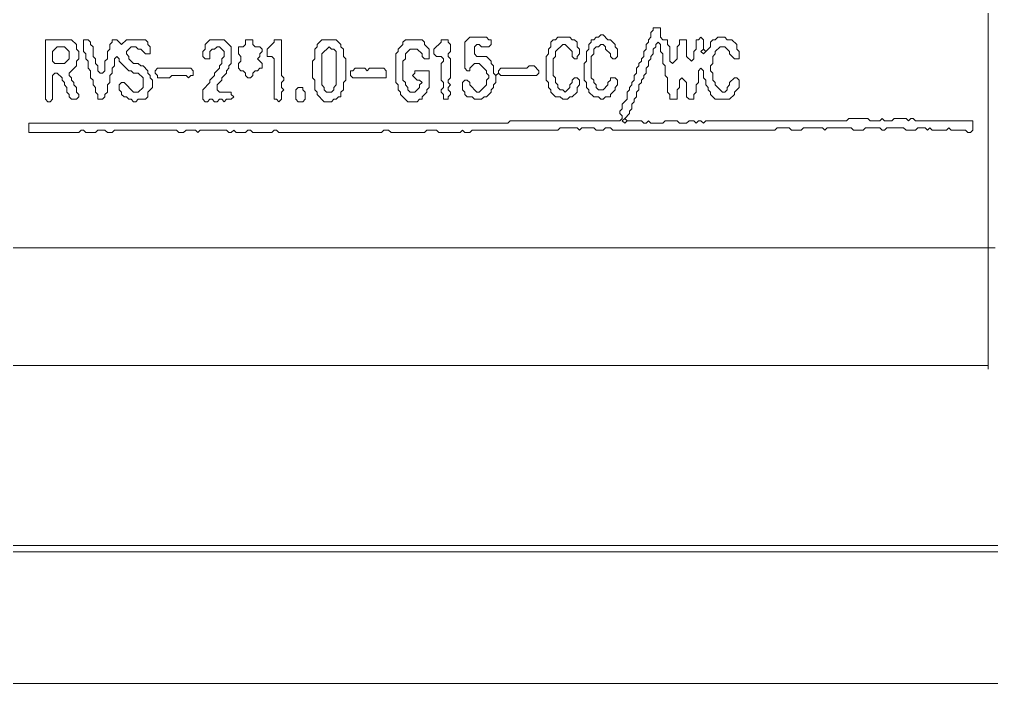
# Model space of a CAD drawing. Header units: millimetres. Extents: x 4 to 412, y 4 to 290.
# Drawn here: x 70.51 to 106.22, y 3.67 to 28.07 of the extents above; entities that cross this region are included whole.
import ezdxf

# ---------------------------------------------------------------- set-up
doc = ezdxf.new("R2010")
doc.units = ezdxf.units.MM
doc.layers.add('TRACE_STRAIGHT', color=5, linetype='Continuous', lineweight=0)
doc.layers.add('TRACE_TEXT_SYMBOL', color=6, linetype='Continuous', lineweight=0)

msp = doc.modelspace()

# ---------------------------------------------------------------- linework, layer by layer
at = {"layer": 'TRACE_STRAIGHT', "color": 5}
for p, q in [((106.095, 50.957), (106.095, 15.217)), ((27.849, 19.674), (106.344, 19.674)), ((27.94, 15.358), (106.095, 15.358)), ((14.286, 8.735), (129.008, 8.735)), ((11.474, 8.513), (389.542, 8.513)), ((3.784, 3.668), (411.948, 3.668))]:
    msp.add_line(p, q, dxfattribs=at)
at = {"layer": 'TRACE_TEXT_SYMBOL', "color": 6}
for points in [[(93.792, 27.761), (93.792, 27.673), (93.705, 27.586), (93.705, 27.411), (93.617, 27.323), (93.617, 27.236), (93.529, 27.148), (93.529, 26.973), (93.442, 26.885), (93.442, 26.71), (93.354, 26.623), (93.354, 26.535), (93.267, 26.447), (93.267, 26.36), (93.179, 26.272), (93.179, 26.097), (93.092, 26.01), (93.092, 25.834), (93.004, 25.747), (93.004, 25.659), (92.916, 25.572), (92.916, 25.484), (92.829, 25.397), (92.829, 25.134), (92.654, 24.959), (92.654, 24.784), (92.566, 24.696), (92.566, 24.608), (92.654, 24.521), (92.654, 24.433), (92.566, 24.346), (88.538, 24.346), (88.45, 24.258), (70.848, 24.258), (70.848, 23.908), (72.687, 23.908), (72.774, 23.995), (72.862, 23.995), (72.949, 23.908), (73.3, 23.908), (73.387, 23.995), (73.65, 23.995), (73.738, 23.908), (73.913, 23.908), (74, 23.995), (76.277, 23.995), (76.365, 23.908), (76.54, 23.908), (76.628, 23.995), (76.978, 23.995), (77.065, 23.908), (77.153, 23.995), (78.116, 23.995), (78.204, 23.908), (78.291, 23.908), (78.379, 23.995), (78.467, 23.908), (78.817, 23.908), (78.904, 23.995), (78.992, 23.995), (79.08, 23.908), (79.78, 23.908), (79.868, 23.995), (79.955, 23.995)], [(95.894, 27.236), (95.894, 27.06), (95.719, 26.885), (95.631, 26.973), (95.631, 27.323), (95.544, 27.411), (95.456, 27.323), (95.368, 27.323), (95.368, 26.973), (95.281, 26.885), (95.281, 26.623), (95.193, 26.535), (95.018, 26.71), (95.018, 27.323), (94.755, 27.323), (94.755, 27.148), (94.668, 27.06), (94.668, 26.623), (94.493, 26.447), (94.405, 26.535), (94.405, 27.06), (94.318, 27.148), (94.318, 27.323), (94.142, 27.323), (94.055, 27.411), (94.055, 27.761), (93.792, 27.761)], [(72.862, 27.323), (72.862, 26.885), (72.949, 26.798), (72.949, 26.623), (73.037, 26.535), (73.037, 26.272), (73.125, 26.185), (73.125, 25.922), (73.212, 25.834), (73.212, 25.659), (73.3, 25.572), (73.3, 25.397), (73.387, 25.309), (73.387, 25.134), (73.562, 25.134), (73.65, 25.221), (73.65, 25.309), (73.738, 25.397), (73.738, 25.659), (73.825, 25.747), (73.825, 26.01), (73.913, 26.097), (73.913, 26.272), (74, 26.36), (74, 26.623), (74.088, 26.71), (74.175, 26.623), (74.175, 26.535), (74.526, 26.185), (74.613, 26.185), (74.701, 26.097), (74.876, 26.097), (75.051, 25.922), (75.051, 25.572), (74.876, 25.397), (74.701, 25.397), (74.351, 25.747), (74.263, 25.747), (74.175, 25.659), (74.175, 25.484), (74.263, 25.397), (74.263, 25.309), (74.351, 25.221), (74.438, 25.221), (74.526, 25.134), (74.613, 25.134), (74.701, 25.046), (74.788, 25.046), (74.876, 25.134), (75.139, 25.134), (75.226, 25.221), (75.226, 25.397), (75.401, 25.572), (75.401, 25.834), (75.314, 25.922), (75.314, 26.01), (75.226, 26.097), (75.226, 26.185), (75.051, 26.36), (74.964, 26.36), (74.876, 26.447), (74.701, 26.447), (74.526, 26.623), (74.526, 26.71)], [(74.526, 26.71), (74.438, 26.798), (74.438, 26.885), (74.613, 27.06), (74.788, 27.06), (74.876, 26.973), (74.964, 26.973), (75.139, 26.798), (75.314, 26.798), (75.314, 27.06), (75.226, 27.148), (75.226, 27.236), (75.139, 27.323), (74.438, 27.323), (74.263, 27.148), (74.088, 27.323), (73.913, 27.323), (73.913, 27.236), (73.825, 27.148), (73.825, 26.973), (73.738, 26.885), (73.738, 26.623), (73.65, 26.535), (73.65, 26.185), (73.562, 26.097), (73.475, 26.097), (73.387, 26.185), (73.387, 26.36), (73.3, 26.447), (73.3, 26.623), (73.212, 26.71), (73.212, 27.06), (73.125, 27.148), (73.125, 27.236), (73.037, 27.323), (72.862, 27.323)], [(103.075, 24.433), (102.637, 24.433), (102.55, 24.346), (102.287, 24.346), (102.199, 24.433), (102.112, 24.346), (101.761, 24.346), (101.674, 24.433), (100.973, 24.433), (100.886, 24.346), (95.719, 24.346), (95.631, 24.258), (95.544, 24.346), (95.456, 24.346), (95.368, 24.258), (95.281, 24.346), (95.106, 24.346), (95.018, 24.258), (94.755, 24.258), (94.668, 24.346), (94.23, 24.346), (94.142, 24.258), (93.705, 24.258), (93.617, 24.346), (93.529, 24.258), (93.442, 24.258), (93.354, 24.346), (92.829, 24.346), (92.741, 24.433), (92.916, 24.608), (92.916, 24.696), (93.004, 24.784), (93.004, 24.959), (93.092, 25.046), (93.092, 25.134), (93.179, 25.221), (93.179, 25.397), (93.267, 25.484), (93.267, 25.659), (93.354, 25.747), (93.354, 25.834), (93.442, 25.922), (93.442, 26.01), (93.529, 26.097), (93.529, 26.272), (93.617, 26.36), (93.617, 26.535), (93.705, 26.623), (93.705, 26.71), (93.792, 26.798), (93.792, 26.973), (93.88, 27.06), (93.88, 27.148), (93.967, 27.236), (94.055, 27.148), (94.055, 26.885), (94.142, 26.798), (94.142, 26.447), (94.23, 26.36), (94.23, 26.01), (94.318, 25.922), (94.318, 25.397), (94.405, 25.309), (94.405, 25.134)], [(94.405, 25.134), (94.668, 25.134), (94.668, 25.484), (94.755, 25.572), (94.755, 25.834), (94.843, 25.922), (95.018, 25.747), (95.018, 25.221), (95.106, 25.134), (95.281, 25.134), (95.281, 25.309), (95.368, 25.397), (95.368, 25.659), (95.456, 25.747), (95.456, 26.185), (95.544, 26.272), (95.631, 26.185), (95.631, 25.922), (95.719, 25.834), (95.719, 25.659), (95.806, 25.572), (95.806, 25.484), (95.894, 25.397), (95.894, 25.309), (96.069, 25.134), (96.594, 25.134), (96.77, 25.309), (96.77, 25.397), (96.945, 25.572), (96.945, 25.834), (96.857, 25.922), (96.77, 25.922), (96.594, 25.747), (96.594, 25.659), (96.507, 25.572), (96.507, 25.484), (96.419, 25.397), (96.332, 25.397), (96.069, 25.659), (96.069, 25.747), (95.981, 25.834), (95.981, 26.097), (95.894, 26.185), (95.894, 26.36), (95.981, 26.447), (95.981, 26.71), (96.069, 26.798), (96.069, 26.885), (96.244, 27.06), (96.419, 27.06), (96.594, 26.885), (96.594, 26.798), (96.77, 26.623), (96.945, 26.623), (96.945, 26.885), (96.857, 26.973), (96.857, 27.148), (96.682, 27.323), (96.507, 27.323), (96.419, 27.411), (96.157, 27.411), (96.069, 27.323), (95.981, 27.323), (95.894, 27.236)], [(79.955, 23.995), (80.043, 23.908), (83.809, 23.908), (83.896, 23.995), (84.071, 23.995), (84.159, 23.908), (85.385, 23.908), (85.473, 23.995), (85.823, 23.995), (85.91, 23.908), (86.699, 23.908), (86.786, 23.995), (86.874, 23.908), (87.049, 23.908), (87.136, 23.995), (90.289, 23.995), (90.377, 24.083), (90.99, 24.083), (91.077, 23.995), (91.165, 24.083), (91.603, 24.083), (91.69, 23.995), (91.953, 23.995), (92.041, 24.083), (92.216, 24.083), (92.303, 23.995), (98.258, 23.995), (98.346, 24.083), (98.784, 24.083), (98.871, 23.995), (99.222, 23.995), (99.309, 24.083), (100.01, 24.083), (100.097, 23.995), (100.185, 24.083), (101.061, 24.083), (101.148, 23.995), (101.499, 23.995), (101.586, 24.083), (102.112, 24.083), (102.199, 23.995), (102.287, 23.995), (102.374, 24.083), (102.987, 24.083), (103.075, 23.995), (103.425, 23.995), (103.513, 24.083), (103.776, 24.083), (103.863, 23.995), (103.951, 24.083), (104.038, 23.995), (104.564, 23.995), (104.651, 24.083), (104.739, 23.995), (105.264, 23.995), (105.352, 23.908), (105.439, 23.908), (105.527, 23.995), (105.527, 24.346), (103.425, 24.346), (103.338, 24.433), (103.25, 24.433), (103.163, 24.346), (103.075, 24.433)]]:
    msp.add_lwpolyline(points, dxfattribs=at)
for points in [[(91.865, 27.498), (91.778, 27.411), (91.69, 27.411), (91.603, 27.323), (91.515, 27.323), (91.515, 27.236), (91.428, 27.148), (91.428, 26.973), (91.34, 26.885), (91.34, 26.535), (91.252, 26.447), (91.252, 25.834), (91.34, 25.747), (91.34, 25.572), (91.428, 25.484), (91.428, 25.397), (91.603, 25.221), (91.778, 25.221), (91.865, 25.134), (91.953, 25.134), (92.041, 25.221), (92.216, 25.221), (92.216, 25.309), (92.391, 25.484), (92.391, 25.572), (92.478, 25.659), (92.478, 25.834), (92.391, 25.922), (92.216, 25.922), (92.216, 25.834), (92.128, 25.747), (92.128, 25.659), (91.953, 25.484), (91.778, 25.484), (91.69, 25.572), (91.69, 25.659), (91.603, 25.747), (91.603, 25.834), (91.515, 25.922), (91.515, 26.71), (91.603, 26.798), (91.603, 26.973), (91.69, 27.06), (91.778, 27.06), (91.865, 27.148), (91.953, 27.148), (92.041, 27.06), (92.041, 26.973), (92.216, 26.798), (92.216, 26.71), (92.303, 26.623), (92.391, 26.623), (92.478, 26.71), (92.478, 26.973), (92.391, 27.06), (92.391, 27.148), (92.216, 27.323), (92.128, 27.323), (91.953, 27.498)], [(71.461, 27.323), (71.461, 25.134), (71.548, 25.046), (71.636, 25.046), (71.723, 25.134), (71.723, 26.01), (71.811, 26.097), (71.899, 26.097), (72.074, 25.922), (72.074, 25.834), (72.161, 25.747), (72.161, 25.659), (72.249, 25.572), (72.249, 25.397), (72.336, 25.309), (72.336, 25.221), (72.424, 25.134), (72.599, 25.134), (72.687, 25.221), (72.687, 25.309), (72.599, 25.397), (72.599, 25.572), (72.512, 25.659), (72.512, 25.747), (72.424, 25.834), (72.424, 25.922), (72.336, 26.01), (72.336, 26.097), (72.599, 26.36), (72.599, 26.535), (72.687, 26.623), (72.687, 26.885), (72.599, 26.973), (72.599, 27.148), (72.424, 27.323)], [(77.503, 27.323), (77.328, 27.148), (77.328, 26.973), (77.241, 26.885), (77.241, 26.71), (77.328, 26.623), (77.503, 26.623), (77.503, 26.885), (77.591, 26.973), (77.678, 26.973), (77.766, 27.06), (77.854, 27.06), (78.029, 26.885), (78.029, 26.71), (77.941, 26.623), (77.941, 26.447), (77.854, 26.36), (77.854, 26.272), (77.678, 26.097), (77.678, 26.01), (77.503, 25.834), (77.503, 25.747), (77.241, 25.484), (77.241, 25.134), (77.328, 25.046), (77.416, 25.046), (77.503, 25.134), (77.591, 25.134), (77.678, 25.046), (77.766, 25.046), (77.854, 25.134), (77.941, 25.134), (78.029, 25.046), (78.116, 25.134), (78.291, 25.134), (78.379, 25.221), (78.291, 25.309), (78.291, 25.397), (77.854, 25.397), (77.766, 25.484), (77.766, 25.659), (77.941, 25.834), (77.941, 25.922), (78.116, 26.097), (78.116, 26.185), (78.204, 26.272), (78.204, 26.36), (78.291, 26.447), (78.291, 27.06), (78.029, 27.323)], [(78.817, 27.323), (78.817, 27.148), (78.729, 27.06), (78.554, 27.06), (78.554, 26.798), (78.642, 26.71), (78.642, 26.535), (78.554, 26.447), (78.554, 26.272), (78.642, 26.185), (78.729, 26.185), (78.817, 26.097), (78.817, 26.01), (78.904, 25.922), (78.992, 25.922), (79.08, 26.01), (79.08, 26.097), (79.167, 26.185), (79.255, 26.185), (79.342, 26.272), (79.43, 26.272), (79.43, 26.447), (79.255, 26.623), (79.342, 26.71), (79.342, 26.798), (79.43, 26.885), (79.43, 26.973), (79.342, 27.06), (79.167, 27.06), (79.08, 27.148), (79.08, 27.323)], [(79.868, 27.323), (79.868, 27.236), (79.605, 26.973), (79.605, 26.71), (79.78, 26.71), (79.868, 26.623), (79.868, 25.134), (79.955, 25.134), (80.043, 25.046), (80.131, 25.134), (80.131, 25.397), (80.218, 25.484), (80.131, 25.572), (80.131, 25.747), (80.218, 25.834), (80.218, 25.922), (80.131, 26.01), (80.131, 27.323)], [(81.619, 27.323), (81.444, 27.148), (81.444, 27.06), (81.357, 26.973), (81.357, 26.623), (81.269, 26.535), (81.269, 25.922), (81.357, 25.834), (81.357, 25.484), (81.444, 25.397), (81.444, 25.309), (81.707, 25.046), (81.97, 25.046), (82.057, 25.134), (82.145, 25.134), (82.232, 25.221), (82.32, 25.221), (82.32, 25.397), (82.407, 25.484), (82.407, 25.747), (82.495, 25.834), (82.495, 26.623), (82.407, 26.71), (82.407, 26.973), (82.32, 27.06), (82.32, 27.148), (82.145, 27.323)], [(84.684, 27.323), (84.597, 27.236), (84.597, 27.148), (84.422, 26.973), (84.422, 26.885), (84.334, 26.798), (84.334, 25.747), (84.422, 25.659), (84.422, 25.484), (84.509, 25.397), (84.509, 25.309), (84.772, 25.046), (85.122, 25.046), (85.21, 25.134), (85.297, 25.134), (85.297, 25.221), (85.473, 25.397), (85.473, 25.484), (85.56, 25.572), (85.56, 26.185), (85.035, 26.185), (85.035, 26.097), (84.947, 26.01), (85.122, 25.834), (85.21, 25.834), (85.297, 25.747), (85.21, 25.659), (85.21, 25.572), (85.035, 25.397), (84.86, 25.397), (84.772, 25.484), (84.772, 25.572), (84.684, 25.659), (84.684, 25.747), (84.597, 25.834), (84.597, 26.535), (84.684, 26.623), (84.684, 26.798), (84.86, 26.973), (85.122, 26.973), (85.297, 26.798), (85.297, 26.71), (85.385, 26.623), (85.56, 26.623), (85.56, 26.973), (85.385, 27.148), (85.385, 27.236), (85.297, 27.323)], [(85.998, 27.323), (85.998, 27.236), (85.735, 26.973), (85.735, 26.798), (85.823, 26.71), (85.998, 26.71), (86.086, 26.623), (86.086, 26.535), (85.998, 26.447), (85.998, 25.834), (86.086, 25.747), (86.086, 25.572), (85.998, 25.484), (85.998, 25.397), (86.086, 25.309), (86.086, 25.134), (86.261, 25.134), (86.261, 25.221), (86.348, 25.309), (86.348, 25.397), (86.261, 25.484), (86.261, 25.572), (86.348, 25.659), (86.261, 25.747), (86.261, 25.834), (86.348, 25.922), (86.348, 26.623), (86.261, 26.71), (86.261, 26.798), (86.348, 26.885), (86.348, 27.148), (86.261, 27.236), (86.261, 27.323)], [(87.049, 27.411), (86.874, 27.236), (86.874, 26.272), (86.961, 26.185), (87.049, 26.185), (87.049, 26.272), (87.224, 26.447), (87.399, 26.447), (87.662, 26.185), (87.662, 26.097), (87.749, 26.01), (87.749, 25.922), (87.662, 25.834), (87.662, 25.659), (87.399, 25.397), (87.312, 25.397), (87.049, 25.659), (87.049, 25.747), (86.961, 25.834), (86.874, 25.834), (86.786, 25.747), (86.786, 25.484), (86.874, 25.397), (86.874, 25.309), (86.961, 25.221), (87.136, 25.221), (87.224, 25.134), (87.487, 25.134), (87.574, 25.221), (87.662, 25.221), (87.837, 25.397), (87.837, 25.484), (87.925, 25.572), (87.925, 25.659), (88.012, 25.747), (88.012, 26.01), (88.1, 26.097), (88.187, 26.01), (89.501, 26.01), (89.589, 26.097), (89.589, 26.185), (89.413, 26.36), (89.238, 26.36), (89.151, 26.272), (88.187, 26.272), (88.1, 26.185), (88.1, 26.097), (88.012, 26.01), (87.925, 26.097), (87.925, 26.36), (87.837, 26.447), (87.837, 26.535), (87.662, 26.71), (87.312, 26.71), (87.224, 26.798), (87.224, 27.06), (87.312, 27.148), (87.399, 27.148), (87.487, 27.06), (87.749, 27.06), (87.837, 27.148), (87.837, 27.323), (87.749, 27.323), (87.662, 27.411)], [(90.289, 27.411), (90.202, 27.323), (90.114, 27.323), (90.026, 27.236), (90.026, 27.06), (89.939, 26.973), (89.939, 26.798), (89.851, 26.71), (89.851, 25.834), (89.939, 25.747), (89.939, 25.572), (90.026, 25.484), (90.026, 25.397), (90.202, 25.221), (90.377, 25.221), (90.464, 25.134), (90.639, 25.134), (90.727, 25.221), (90.815, 25.221), (90.99, 25.397), (90.99, 25.572), (91.077, 25.659), (91.077, 25.834), (90.99, 25.922), (90.902, 25.922), (90.815, 25.834), (90.815, 25.747), (90.727, 25.659), (90.727, 25.572), (90.552, 25.397), (90.464, 25.484), (90.377, 25.484), (90.289, 25.572), (90.289, 25.659), (90.202, 25.747), (90.202, 25.922), (90.114, 26.01), (90.114, 26.623), (90.202, 26.71), (90.202, 26.885), (90.464, 27.148), (90.552, 27.148), (90.815, 26.885), (90.815, 26.71), (90.902, 26.623), (90.99, 26.623), (90.99, 26.71), (91.077, 26.798), (91.077, 26.973), (90.99, 27.06), (90.99, 27.236), (90.902, 27.323), (90.815, 27.323), (90.727, 27.411)], [(71.899, 27.06), (72.161, 27.06), (72.336, 26.885), (72.336, 26.623), (72.161, 26.447), (71.811, 26.447), (71.723, 26.535), (71.723, 26.885)], [(81.882, 27.06), (81.97, 26.973), (82.057, 26.973), (82.145, 26.885), (82.145, 25.659), (82.057, 25.572), (82.057, 25.484), (81.97, 25.397), (81.794, 25.397), (81.707, 25.484), (81.707, 25.572), (81.619, 25.659), (81.619, 26.798)], [(95.544, 26.885), (95.631, 26.973), (95.719, 26.885), (95.631, 26.798)], [(75.577, 26.272), (75.489, 26.185), (75.489, 26.097), (75.577, 26.01), (75.577, 25.922), (76.015, 25.922), (76.102, 26.01), (76.628, 26.01), (76.715, 25.922), (76.803, 26.01), (76.89, 26.01), (76.89, 26.185), (76.803, 26.272)], [(82.845, 26.272), (82.758, 26.185), (82.67, 26.185), (82.67, 26.01), (82.758, 25.922), (83.984, 25.922), (83.984, 26.185), (83.896, 26.272), (83.371, 26.272), (83.283, 26.185), (83.196, 26.272)], [(80.744, 25.572), (80.656, 25.484), (80.656, 25.134), (80.744, 25.046), (80.919, 25.046), (81.006, 25.134), (81.006, 25.397), (80.919, 25.484), (80.919, 25.572)], [(92.654, 24.346), (92.741, 24.433), (92.829, 24.346), (92.741, 24.258)]]:
    msp.add_lwpolyline(points, close=True, dxfattribs=at)

doc.saveas('drawing.dxf')
